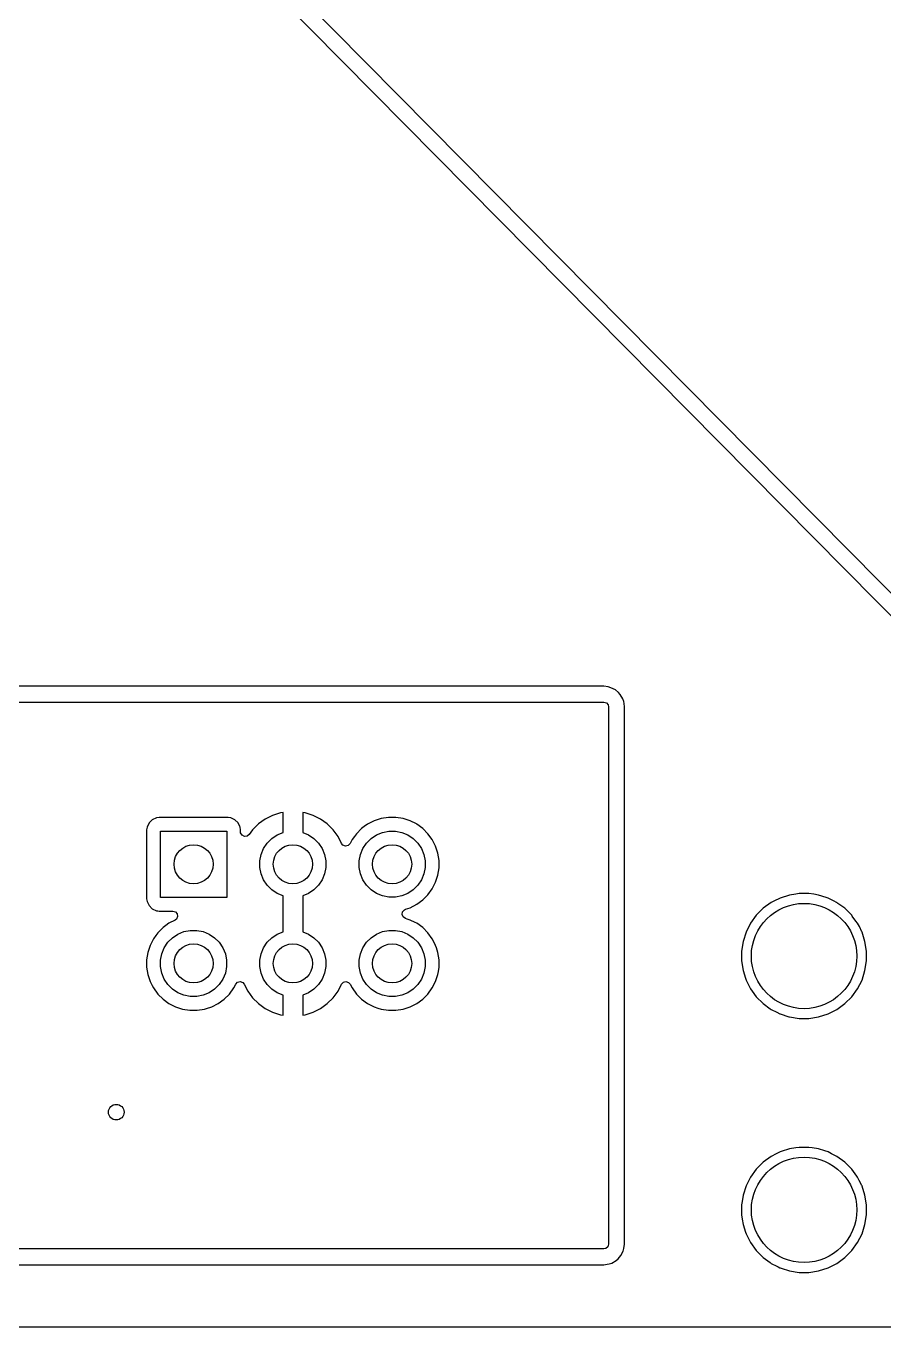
# Model space of a CAD drawing. Header units: inches. Extents: x 0.71 to 7.56, y -5.16 to -0.79.
# Drawn here: x 5.83 to 6.695, y -5.157 to -3.846 of the extents above; entities that cross this region are included whole.
import ezdxf

# ---------------------------------------------------------------- set-up
doc = ezdxf.new("R2010")
doc.units = ezdxf.units.IN
doc.header["$MEASUREMENT"] = 0
doc.layers.add('BLACK', color=250, linetype='CONTINUOUS')

msp = doc.modelspace()

# ---------------------------------------------------------------- linework, layer by layer
at = {"layer": 'BLACK', "linetype": 'CONTINUOUS'}
for p, q in [((6.7301, -4.4466), (5.8779, -3.5846)), ((5.8665, -3.5958), (6.7186, -4.4577)), ((6.4124, -4.5116), (5.1597, -4.5116)), ((6.4169, -4.5122), (6.4124, -4.5116)), ((6.4196, -4.513), (6.4169, -4.5122)), ((6.4169, -4.5122), (6.4169, -4.5122)), ((6.4241, -4.5152), (6.4196, -4.513)), ((6.4271, -4.5179), (6.4241, -4.5152)), ((6.4241, -4.5152), (6.4241, -4.5152)), ((6.4241, -4.5152), (6.4241, -4.5152)), ((6.4289, -4.52), (6.4271, -4.5179)), ((6.4271, -4.5179), (6.4271, -4.5179)), ((6.4271, -4.5179), (6.4271, -4.5179)), ((6.4316, -4.5242), (6.4289, -4.52)), ((6.4289, -4.52), (6.4289, -4.52)), ((6.4289, -4.52), (6.4289, -4.52)), ((6.4325, -4.527), (6.4316, -4.5242)), ((5.1597, -4.5276), (6.4124, -4.5276)), ((6.4124, -4.5276), (6.4151, -4.5283)), ((6.4151, -4.5283), (6.4169, -4.5304)), ((6.4169, -4.5304), (6.4173, -4.5324)), ((6.4173, -4.5324), (6.4173, -5.0739)), ((6.4329, -4.529), (6.4325, -4.527)), ((6.4333, -4.5324), (6.4329, -4.529)), ((6.4333, -4.6785), (6.4333, -4.5324)), ((6.0788, -4.6417), (6.0714, -4.6455)), ((6.0868, -4.6391), (6.0788, -4.6417)), ((6.0894, -4.6387), (6.0868, -4.6391)), ((6.0894, -4.659), (6.0894, -4.6387)), ((6.0894, -4.6387), (6.0894, -4.6387)), ((6.1117, -4.6391), (6.1091, -4.6387)), ((6.1091, -4.6387), (6.1091, -4.659)), ((6.1196, -4.6417), (6.1117, -4.6391)), ((6.1271, -4.6455), (6.1196, -4.6417)), ((5.9523, -4.6535), (5.9519, -4.6562)), ((5.9544, -4.6494), (5.9523, -4.6535)), ((5.9576, -4.6461), (5.9544, -4.6494)), ((5.9618, -4.6441), (5.9576, -4.6461)), ((5.9644, -4.6437), (5.9618, -4.6441)), ((6.034, -4.6437), (5.9644, -4.6437)), ((5.9644, -4.6437), (5.9644, -4.6437)), ((6.0367, -4.6441), (6.034, -4.6437)), ((6.034, -4.6437), (6.034, -4.6437)), ((6.0408, -4.6461), (6.0367, -4.6441)), ((6.0441, -4.6494), (6.0408, -4.6461)), ((6.0458, -4.6529), (6.0441, -4.6494)), ((6.0441, -4.6494), (6.0441, -4.6494)), ((6.0441, -4.6494), (6.0441, -4.6494)), ((6.0461, -4.6535), (6.0458, -4.6529)), ((6.0465, -4.6562), (6.0461, -4.6535)), ((6.0646, -4.6504), (6.0587, -4.6563)), ((6.0714, -4.6455), (6.0646, -4.6504)), ((6.0646, -4.6504), (6.0646, -4.6504)), ((6.1338, -4.6504), (6.1271, -4.6455)), ((6.1398, -4.6563), (6.1338, -4.6504)), ((6.1338, -4.6504), (6.1338, -4.6504)), ((6.1684, -4.6549), (6.1632, -4.6602)), ((6.1711, -4.6529), (6.1684, -4.6549)), ((6.1684, -4.6549), (6.1684, -4.6549)), ((6.1684, -4.6549), (6.1684, -4.6549)), ((6.1744, -4.6505), (6.1711, -4.6529)), ((6.1811, -4.6472), (6.1744, -4.6505)), ((6.1881, -4.6449), (6.1811, -4.6472)), ((6.1955, -4.6437), (6.1881, -4.6449)), ((6.2029, -4.6437), (6.1955, -4.6437)), ((6.1955, -4.6437), (6.1955, -4.6437)), ((6.2103, -4.6449), (6.2029, -4.6437)), ((6.2029, -4.6437), (6.2029, -4.6437)), ((6.2174, -4.6472), (6.2103, -4.6449)), ((6.2238, -4.6504), (6.2174, -4.6472)), ((6.224, -4.6505), (6.2238, -4.6504)), ((6.23, -4.6549), (6.224, -4.6505)), ((6.2353, -4.6602), (6.23, -4.6549)), ((5.9519, -4.6562), (5.9519, -4.7257)), ((5.9657, -4.7244), (5.9657, -4.6575)), ((5.9657, -4.6575), (6.0327, -4.6575)), ((6.0327, -4.6575), (6.0327, -4.7244)), ((6.0465, -4.6581), (6.0465, -4.6562)), ((6.0466, -4.6592), (6.0465, -4.6581)), ((6.048, -4.6616), (6.0466, -4.6592)), ((6.0504, -4.6629), (6.048, -4.6616)), ((6.0531, -4.6627), (6.0504, -4.6629)), ((6.0553, -4.661), (6.0531, -4.6627)), ((6.0587, -4.6563), (6.0553, -4.661)), ((6.0587, -4.6563), (6.0587, -4.6563)), ((6.0733, -4.6697), (6.078, -4.6651)), ((6.078, -4.6651), (6.0834, -4.6615)), ((6.0834, -4.6615), (6.0894, -4.659)), ((6.1091, -4.659), (6.115, -4.6615)), ((6.115, -4.6615), (6.1204, -4.6651)), ((6.1204, -4.6651), (6.1251, -4.6697)), ((6.1447, -4.6631), (6.1398, -4.6563)), ((6.1398, -4.6563), (6.1398, -4.6563)), ((6.1482, -4.67), (6.1447, -4.6631)), ((6.1588, -4.6662), (6.1569, -4.67)), ((6.1612, -4.6629), (6.1588, -4.6662)), ((6.1632, -4.6602), (6.1612, -4.6629)), ((6.1632, -4.6602), (6.1632, -4.6602)), ((6.1632, -4.6602), (6.1632, -4.6602)), ((6.1733, -4.6697), (6.178, -4.6651)), ((6.178, -4.6651), (6.1834, -4.6615)), ((6.1834, -4.6615), (6.1895, -4.6589)), ((6.1895, -4.6589), (6.1959, -4.6577)), ((6.1959, -4.6577), (6.2025, -4.6577)), ((6.2025, -4.6577), (6.2089, -4.6589)), ((6.2089, -4.6589), (6.215, -4.6615)), ((6.215, -4.6615), (6.2204, -4.6651)), ((6.2204, -4.6651), (6.2251, -4.6697)), ((6.2396, -4.6662), (6.2353, -4.6602)), ((6.243, -4.6728), (6.2396, -4.6662)), ((6.0659, -4.6877), (6.0672, -4.6813)), ((6.0672, -4.6813), (6.0697, -4.6752)), ((6.0697, -4.6752), (6.0733, -4.6697)), ((6.1251, -4.6697), (6.1287, -4.6752)), ((6.1287, -4.6752), (6.1312, -4.6813)), ((6.1312, -4.6813), (6.1325, -4.6877)), ((6.1497, -4.6717), (6.1482, -4.67)), ((6.1523, -4.6726), (6.1497, -4.6717)), ((6.155, -4.672), (6.1523, -4.6726)), ((6.1569, -4.67), (6.155, -4.672)), ((6.1659, -4.6877), (6.1672, -4.6813)), ((6.1672, -4.6813), (6.1697, -4.6752)), ((6.1697, -4.6752), (6.1733, -4.6697)), ((6.2251, -4.6697), (6.2287, -4.6752)), ((6.2287, -4.6752), (6.2312, -4.6813)), ((6.2312, -4.6813), (6.2325, -4.6877)), ((6.2453, -4.6799), (6.243, -4.6728)), ((6.2465, -4.6872), (6.2453, -4.6799)), ((6.4333, -4.7785), (6.4333, -4.6785)), ((6.0659, -4.6942), (6.0659, -4.6877)), ((6.0672, -4.7007), (6.0659, -4.6942)), ((6.1325, -4.6942), (6.1312, -4.7007)), ((6.1325, -4.6877), (6.1325, -4.6942)), ((6.1659, -4.6942), (6.1659, -4.6877)), ((6.1672, -4.7007), (6.1659, -4.6942)), ((6.2325, -4.6942), (6.2312, -4.7007)), ((6.2325, -4.6877), (6.2325, -4.6942)), ((6.2453, -4.702), (6.2465, -4.6947)), ((6.2465, -4.6947), (6.2465, -4.6872)), ((6.0697, -4.7067), (6.0672, -4.7007)), ((6.0733, -4.7122), (6.0697, -4.7067)), ((6.1287, -4.7067), (6.1251, -4.7122)), ((6.1312, -4.7007), (6.1287, -4.7067)), ((6.1697, -4.7067), (6.1672, -4.7007)), ((6.1733, -4.7122), (6.1697, -4.7067)), ((6.2287, -4.7067), (6.2251, -4.7122)), ((6.2312, -4.7007), (6.2287, -4.7067)), ((6.243, -4.7091), (6.2453, -4.702)), ((6.078, -4.7168), (6.0733, -4.7122)), ((6.0834, -4.7205), (6.078, -4.7168)), ((6.0894, -4.7229), (6.0834, -4.7205)), ((6.115, -4.7205), (6.1091, -4.7229)), ((6.1204, -4.7168), (6.115, -4.7205)), ((6.1251, -4.7122), (6.1204, -4.7168)), ((6.178, -4.7168), (6.1733, -4.7122)), ((6.1834, -4.7205), (6.178, -4.7168)), ((6.1895, -4.723), (6.1834, -4.7205)), ((6.215, -4.7205), (6.2089, -4.723)), ((6.2204, -4.7168), (6.215, -4.7205)), ((6.2251, -4.7122), (6.2204, -4.7168)), ((6.2353, -4.7218), (6.2396, -4.7157)), ((6.2396, -4.7157), (6.243, -4.7091)), ((6.6059, -4.721), (6.5994, -4.722)), ((6.6092, -4.7205), (6.6059, -4.721)), ((6.6191, -4.7205), (6.6092, -4.7205)), ((6.6092, -4.7205), (6.6092, -4.7205)), ((6.624, -4.7212), (6.6191, -4.7205)), ((6.6191, -4.7205), (6.6191, -4.7205)), ((6.6241, -4.7212), (6.624, -4.7212)), ((6.6289, -4.722), (6.6241, -4.7212)), ((5.9519, -4.7257), (5.9523, -4.7284)), ((5.9523, -4.7284), (5.9544, -4.7326)), ((5.9544, -4.7326), (5.9576, -4.7358)), ((6.0327, -4.7244), (5.9657, -4.7244)), ((6.0894, -4.759), (6.0894, -4.7229)), ((6.1091, -4.7229), (6.1091, -4.759)), ((6.1959, -4.7243), (6.1895, -4.723)), ((6.2025, -4.7243), (6.1959, -4.7243)), ((6.2089, -4.723), (6.2025, -4.7243)), ((6.2174, -4.7348), (6.224, -4.7314)), ((6.224, -4.7314), (6.23, -4.727)), ((6.23, -4.727), (6.2353, -4.7218)), ((6.5811, -4.7296), (6.5731, -4.7354)), ((6.5839, -4.7282), (6.5811, -4.7296)), ((6.59, -4.7251), (6.5839, -4.7282)), ((6.5994, -4.722), (6.59, -4.7251)), ((6.59, -4.7251), (6.59, -4.7251)), ((6.5994, -4.722), (6.5994, -4.722)), ((6.6364, -4.7244), (6.6289, -4.722)), ((6.6289, -4.722), (6.6289, -4.722)), ((6.6384, -4.7251), (6.6364, -4.7244)), ((6.6444, -4.7282), (6.6384, -4.7251)), ((6.6384, -4.7251), (6.6384, -4.7251)), ((6.6384, -4.7251), (6.6384, -4.7251)), ((6.6468, -4.7294), (6.6444, -4.7282)), ((6.6472, -4.7296), (6.6468, -4.7294)), ((6.6476, -4.7299), (6.6472, -4.7296)), ((6.6472, -4.7296), (6.6472, -4.7296)), ((6.6472, -4.7296), (6.6472, -4.7296)), ((6.6483, -4.7304), (6.6476, -4.7299)), ((6.6476, -4.7299), (6.6476, -4.7299)), ((6.6552, -4.7354), (6.6483, -4.7304)), ((5.9576, -4.7358), (5.9576, -4.7358)), ((5.9576, -4.7358), (5.9576, -4.7358)), ((5.9576, -4.7358), (5.9618, -4.7378)), ((5.9618, -4.7378), (5.9631, -4.738)), ((5.9631, -4.738), (5.9644, -4.7382)), ((5.9644, -4.7382), (5.9783, -4.7382)), ((5.9805, -4.7475), (5.9744, -4.7505)), ((5.9783, -4.7382), (5.9809, -4.739)), ((5.982, -4.7463), (5.9805, -4.7475)), ((5.9809, -4.739), (5.9827, -4.7411)), ((5.9831, -4.7438), (5.982, -4.7463)), ((5.9827, -4.7411), (5.9831, -4.7438)), ((6.2092, -4.7415), (6.2097, -4.7388)), ((6.2103, -4.7441), (6.2092, -4.7415)), ((6.2097, -4.7388), (6.2116, -4.7368)), ((6.2126, -4.7456), (6.2103, -4.7441)), ((6.2116, -4.7368), (6.2126, -4.7363)), ((6.2126, -4.7363), (6.2174, -4.7348)), ((6.2144, -4.7462), (6.2126, -4.7456)), ((6.2174, -4.7472), (6.2144, -4.7462)), ((6.2225, -4.7498), (6.2174, -4.7472)), ((6.5661, -4.7424), (6.5603, -4.7504)), ((6.5731, -4.7354), (6.5661, -4.7424)), ((6.5661, -4.7424), (6.5661, -4.7424)), ((6.5731, -4.7354), (6.5731, -4.7354)), ((6.6622, -4.7424), (6.6552, -4.7354)), ((6.6552, -4.7354), (6.6552, -4.7354)), ((6.6552, -4.7354), (6.6552, -4.7354)), ((6.6552, -4.7354), (6.6552, -4.7354)), ((6.6628, -4.7432), (6.6622, -4.7424)), ((6.6622, -4.7424), (6.6622, -4.7424)), ((6.6622, -4.7424), (6.6622, -4.7424)), ((6.6622, -4.7424), (6.6622, -4.7424)), ((6.6665, -4.7483), (6.6628, -4.7432)), ((5.9632, -4.7602), (5.9613, -4.7628)), ((5.9684, -4.7549), (5.9632, -4.7602)), ((5.9632, -4.7602), (5.9632, -4.7602)), ((5.9632, -4.7602), (5.9632, -4.7602)), ((5.9711, -4.7529), (5.9684, -4.7549)), ((5.9684, -4.7549), (5.9684, -4.7549)), ((5.9684, -4.7549), (5.9684, -4.7549)), ((5.9744, -4.7505), (5.9711, -4.7529)), ((5.9834, -4.7615), (5.9895, -4.7589)), ((5.9895, -4.7589), (5.9959, -4.7577)), ((5.9959, -4.7577), (6.0025, -4.7577)), ((6.0025, -4.7577), (6.0089, -4.7589)), ((6.0089, -4.7589), (6.015, -4.7615)), ((6.0834, -4.7615), (6.0894, -4.759)), ((6.1091, -4.759), (6.115, -4.7615)), ((6.1834, -4.7615), (6.1895, -4.7589)), ((6.1895, -4.7589), (6.1959, -4.7577)), ((6.1959, -4.7577), (6.2025, -4.7577)), ((6.2025, -4.7577), (6.2089, -4.7589)), ((6.2089, -4.7589), (6.215, -4.7615)), ((6.224, -4.7505), (6.2225, -4.7498)), ((6.23, -4.7549), (6.224, -4.7505)), ((6.2353, -4.7602), (6.23, -4.7549)), ((6.2396, -4.7662), (6.2353, -4.7602)), ((6.5558, -4.7593), (6.5527, -4.7687)), ((6.5603, -4.7504), (6.5558, -4.7593)), ((6.5558, -4.7593), (6.5558, -4.7593)), ((6.5558, -4.7593), (6.5558, -4.7593)), ((6.5603, -4.7504), (6.5603, -4.7504)), ((6.6681, -4.7504), (6.6665, -4.7483)), ((6.6665, -4.7483), (6.6665, -4.7483)), ((6.6699, -4.7539), (6.6681, -4.7504)), ((6.6681, -4.7504), (6.6681, -4.7504)), ((6.6724, -4.759), (6.6699, -4.7539)), ((6.6725, -4.7591), (6.6724, -4.759)), ((6.6726, -4.7593), (6.6725, -4.7591)), ((6.6725, -4.7591), (6.6725, -4.7591)), ((6.6727, -4.7596), (6.6726, -4.7593)), ((6.6726, -4.7593), (6.6726, -4.7593)), ((6.6726, -4.7593), (6.6726, -4.7593)), ((6.6756, -4.7687), (6.6727, -4.7596)), ((6.6727, -4.7596), (6.6727, -4.7596)), ((5.9554, -4.7728), (5.9531, -4.7799)), ((5.9588, -4.7662), (5.9554, -4.7728)), ((5.9613, -4.7628), (5.9588, -4.7662)), ((5.9697, -4.7752), (5.9733, -4.7697)), ((5.9733, -4.7697), (5.978, -4.7651)), ((5.978, -4.7651), (5.9834, -4.7615)), ((6.015, -4.7615), (6.0204, -4.7651)), ((6.0204, -4.7651), (6.0251, -4.7697)), ((6.0251, -4.7697), (6.0287, -4.7752)), ((6.0697, -4.7752), (6.0733, -4.7697)), ((6.0733, -4.7697), (6.078, -4.7651)), ((6.078, -4.7651), (6.0834, -4.7615)), ((6.115, -4.7615), (6.1204, -4.7651)), ((6.1204, -4.7651), (6.1251, -4.7697)), ((6.1251, -4.7697), (6.1287, -4.7752)), ((6.1697, -4.7752), (6.1733, -4.7697)), ((6.1733, -4.7697), (6.178, -4.7651)), ((6.178, -4.7651), (6.1834, -4.7615)), ((6.215, -4.7615), (6.2204, -4.7651)), ((6.2204, -4.7651), (6.2251, -4.7697)), ((6.2251, -4.7697), (6.2287, -4.7752)), ((6.2412, -4.7693), (6.2396, -4.7662)), ((6.243, -4.7728), (6.2412, -4.7693)), ((6.2438, -4.7752), (6.243, -4.7728)), ((6.243, -4.7728), (6.243, -4.7728)), ((6.243, -4.7728), (6.243, -4.7728)), ((6.5527, -4.7687), (6.5512, -4.7785)), ((6.5527, -4.7687), (6.5527, -4.7687)), ((6.6772, -4.7785), (6.6756, -4.7687)), ((6.6756, -4.7687), (6.6756, -4.7687)), ((6.6756, -4.7687), (6.6756, -4.7687)), ((5.9531, -4.7799), (5.9519, -4.7872)), ((5.9659, -4.7877), (5.9672, -4.7813)), ((5.9672, -4.7813), (5.9697, -4.7752)), ((6.0287, -4.7752), (6.0312, -4.7813)), ((6.0312, -4.7813), (6.0325, -4.7877)), ((6.0659, -4.7877), (6.0672, -4.7813)), ((6.0672, -4.7813), (6.0697, -4.7752)), ((6.1287, -4.7752), (6.1312, -4.7813)), ((6.1312, -4.7813), (6.1325, -4.7877)), ((6.1659, -4.7877), (6.1672, -4.7813)), ((6.1672, -4.7813), (6.1697, -4.7752)), ((6.2287, -4.7752), (6.2312, -4.7813)), ((6.2312, -4.7813), (6.2325, -4.7877)), ((6.2453, -4.7799), (6.2438, -4.7752)), ((6.2465, -4.7872), (6.2453, -4.7799)), ((6.4333, -5.0344), (6.4333, -4.7785)), ((6.5512, -4.7785), (6.5512, -4.7884)), ((6.6772, -4.7884), (6.6772, -4.7785)), ((5.9519, -4.7872), (5.9519, -4.7947)), ((5.9519, -4.7947), (5.9531, -4.802)), ((5.9659, -4.7942), (5.9659, -4.7877)), ((5.9672, -4.8007), (5.9659, -4.7942)), ((6.0325, -4.7942), (6.0312, -4.8007)), ((6.0325, -4.7877), (6.0325, -4.7942)), ((6.0659, -4.7942), (6.0659, -4.7877)), ((6.0672, -4.8007), (6.0659, -4.7942)), ((6.1325, -4.7942), (6.1312, -4.8007)), ((6.1325, -4.7877), (6.1325, -4.7942)), ((6.1659, -4.7942), (6.1659, -4.7877)), ((6.1672, -4.8007), (6.1659, -4.7942)), ((6.2325, -4.7942), (6.2312, -4.8007)), ((6.2325, -4.7877), (6.2325, -4.7942)), ((6.2453, -4.802), (6.2458, -4.799)), ((6.2458, -4.799), (6.2465, -4.7947)), ((6.2465, -4.7947), (6.2465, -4.7872)), ((6.5512, -4.7884), (6.5527, -4.7982)), ((6.5527, -4.7982), (6.5527, -4.7982)), ((6.5527, -4.7982), (6.5552, -4.8059)), ((6.6726, -4.8077), (6.6756, -4.7982)), ((6.6756, -4.7982), (6.6772, -4.7884)), ((5.9531, -4.802), (5.9554, -4.8091)), ((5.9554, -4.8091), (5.9575, -4.8132)), ((5.9697, -4.8067), (5.9672, -4.8007)), ((5.9733, -4.8122), (5.9697, -4.8067)), ((5.978, -4.8168), (5.9733, -4.8122)), ((6.0251, -4.8122), (6.0204, -4.8168)), ((6.0287, -4.8067), (6.0251, -4.8122)), ((6.0312, -4.8007), (6.0287, -4.8067)), ((6.0396, -4.8157), (6.0416, -4.812)), ((6.0416, -4.812), (6.0434, -4.81)), ((6.0434, -4.81), (6.0461, -4.8093)), ((6.0461, -4.8093), (6.0487, -4.8102)), ((6.0487, -4.8102), (6.0503, -4.812)), ((6.0503, -4.812), (6.0538, -4.8188)), ((6.0697, -4.8067), (6.0672, -4.8007)), ((6.0733, -4.8122), (6.0697, -4.8067)), ((6.078, -4.8168), (6.0733, -4.8122)), ((6.1251, -4.8122), (6.1204, -4.8168)), ((6.1287, -4.8067), (6.1251, -4.8122)), ((6.1312, -4.8007), (6.1287, -4.8067)), ((6.1447, -4.8188), (6.1482, -4.812)), ((6.1482, -4.812), (6.1501, -4.81)), ((6.1501, -4.81), (6.1527, -4.8093)), ((6.1527, -4.8093), (6.1553, -4.8102)), ((6.1553, -4.8102), (6.1569, -4.812)), ((6.1569, -4.812), (6.1588, -4.8157)), ((6.1697, -4.8067), (6.1672, -4.8007)), ((6.1733, -4.8122), (6.1697, -4.8067)), ((6.178, -4.8168), (6.1733, -4.8122)), ((6.2251, -4.8122), (6.2204, -4.8168)), ((6.2287, -4.8067), (6.2251, -4.8122)), ((6.2312, -4.8007), (6.2287, -4.8067)), ((6.2396, -4.8157), (6.243, -4.8091)), ((6.243, -4.8091), (6.2453, -4.802)), ((6.5552, -4.8059), (6.5558, -4.8077)), ((6.5558, -4.8077), (6.5576, -4.8112)), ((6.5576, -4.8112), (6.5576, -4.8112)), ((6.5576, -4.8112), (6.5576, -4.8112)), ((6.5576, -4.8112), (6.5596, -4.8151)), ((6.6681, -4.8165), (6.6726, -4.8077)), ((5.9575, -4.8132), (5.9588, -4.8157)), ((5.9588, -4.8157), (5.9632, -4.8218)), ((5.9632, -4.8218), (5.9684, -4.827)), ((5.9834, -4.8205), (5.978, -4.8168)), ((5.9895, -4.823), (5.9834, -4.8205)), ((5.9959, -4.8243), (5.9895, -4.823)), ((6.0025, -4.8243), (5.9959, -4.8243)), ((6.0089, -4.823), (6.0025, -4.8243)), ((6.015, -4.8205), (6.0089, -4.823)), ((6.0204, -4.8168), (6.015, -4.8205)), ((6.03, -4.827), (6.0353, -4.8218)), ((6.0353, -4.8218), (6.0396, -4.8157)), ((6.0538, -4.8188), (6.0587, -4.8256)), ((6.0587, -4.8256), (6.0587, -4.8256)), ((6.0587, -4.8256), (6.0646, -4.8315)), ((6.0834, -4.8205), (6.078, -4.8168)), ((6.0894, -4.8229), (6.0834, -4.8205)), ((6.0894, -4.8432), (6.0894, -4.8229)), ((6.115, -4.8205), (6.1091, -4.8229)), ((6.1091, -4.8229), (6.1091, -4.8432)), ((6.1204, -4.8168), (6.115, -4.8205)), ((6.1338, -4.8315), (6.1398, -4.8256)), ((6.1398, -4.8256), (6.1447, -4.8188)), ((6.1398, -4.8256), (6.1398, -4.8256)), ((6.1588, -4.8157), (6.1588, -4.8157)), ((6.1588, -4.8157), (6.1632, -4.8218)), ((6.1632, -4.8218), (6.1684, -4.827)), ((6.1834, -4.8205), (6.178, -4.8168)), ((6.1895, -4.823), (6.1834, -4.8205)), ((6.1959, -4.8243), (6.1895, -4.823)), ((6.2025, -4.8243), (6.1959, -4.8243)), ((6.2089, -4.823), (6.2025, -4.8243)), ((6.215, -4.8205), (6.2089, -4.823)), ((6.2204, -4.8168), (6.215, -4.8205)), ((6.23, -4.827), (6.2353, -4.8218)), ((6.2353, -4.8218), (6.2396, -4.8157)), ((6.5596, -4.8151), (6.5596, -4.8151)), ((6.5596, -4.8151), (6.5603, -4.8165)), ((6.5603, -4.8165), (6.5603, -4.8165)), ((6.5603, -4.8165), (6.562, -4.8189)), ((6.562, -4.8189), (6.5661, -4.8245)), ((6.5661, -4.8245), (6.5661, -4.8245)), ((6.5661, -4.8245), (6.5661, -4.8245)), ((6.5661, -4.8245), (6.5731, -4.8315)), ((6.6552, -4.8315), (6.6622, -4.8245)), ((6.6622, -4.8245), (6.6681, -4.8165)), ((5.9684, -4.827), (5.9744, -4.8314)), ((5.9744, -4.8314), (5.9776, -4.833)), ((5.9776, -4.833), (5.9811, -4.8348)), ((5.9811, -4.8348), (5.9811, -4.8348)), ((5.9811, -4.8348), (5.9811, -4.8348)), ((5.9811, -4.8348), (5.9849, -4.836)), ((5.9849, -4.836), (5.9881, -4.8371)), ((5.9881, -4.8371), (5.9955, -4.8382)), ((5.9955, -4.8382), (5.9955, -4.8382)), ((5.9955, -4.8382), (6.0029, -4.8382)), ((6.0029, -4.8382), (6.0103, -4.8371)), ((6.0103, -4.8371), (6.0123, -4.8364)), ((6.0123, -4.8364), (6.0174, -4.8348)), ((6.0174, -4.8348), (6.024, -4.8314)), ((6.024, -4.8314), (6.03, -4.827)), ((6.0646, -4.8315), (6.0646, -4.8315)), ((6.0646, -4.8315), (6.0714, -4.8364)), ((6.0714, -4.8364), (6.0788, -4.8402)), ((6.1196, -4.8402), (6.1271, -4.8364)), ((6.1271, -4.8364), (6.1338, -4.8315)), ((6.1338, -4.8315), (6.1338, -4.8315)), ((6.1684, -4.827), (6.1744, -4.8314)), ((6.1744, -4.8314), (6.1776, -4.833)), ((6.1776, -4.833), (6.1811, -4.8348)), ((6.1811, -4.8348), (6.1811, -4.8348)), ((6.1811, -4.8348), (6.1811, -4.8348)), ((6.1811, -4.8348), (6.1849, -4.836)), ((6.1849, -4.836), (6.1881, -4.8371)), ((6.1881, -4.8371), (6.1955, -4.8382)), ((6.1955, -4.8382), (6.1955, -4.8382)), ((6.1955, -4.8382), (6.2029, -4.8382)), ((6.2029, -4.8382), (6.2103, -4.8371)), ((6.2103, -4.8371), (6.2123, -4.8364)), ((6.2123, -4.8364), (6.2174, -4.8348)), ((6.2174, -4.8348), (6.224, -4.8314)), ((6.224, -4.8314), (6.23, -4.827)), ((6.5731, -4.8315), (6.5731, -4.8315)), ((6.5731, -4.8315), (6.5731, -4.8315)), ((6.5731, -4.8315), (6.5731, -4.8315)), ((6.5731, -4.8315), (6.5801, -4.8366)), ((6.5801, -4.8366), (6.5811, -4.8374)), ((6.5811, -4.8374), (6.5867, -4.8402)), ((6.6384, -4.8419), (6.6472, -4.8374)), ((6.6472, -4.8374), (6.6552, -4.8315)), ((6.0788, -4.8402), (6.0868, -4.8428)), ((6.0868, -4.8428), (6.0894, -4.8432)), ((6.1091, -4.8432), (6.1117, -4.8428)), ((6.1117, -4.8428), (6.1196, -4.8402)), ((6.1117, -4.8428), (6.1117, -4.8428)), ((6.5867, -4.8402), (6.5897, -4.8417)), ((6.5897, -4.8417), (6.5898, -4.8418)), ((6.5898, -4.8418), (6.5899, -4.8418)), ((6.5899, -4.8418), (6.59, -4.8419)), ((6.59, -4.8419), (6.5902, -4.8419)), ((6.5902, -4.8419), (6.599, -4.8448)), ((6.599, -4.8448), (6.5994, -4.8449)), ((6.5994, -4.8449), (6.6092, -4.8465)), ((6.6092, -4.8465), (6.6092, -4.8465)), ((6.6092, -4.8465), (6.6191, -4.8465)), ((6.6191, -4.8465), (6.6289, -4.8449)), ((6.6191, -4.8465), (6.6191, -4.8465)), ((6.6289, -4.8449), (6.6384, -4.8419)), ((6.586, -4.983), (6.5811, -4.9855)), ((6.59, -4.981), (6.586, -4.983)), ((6.591, -4.9806), (6.59, -4.981)), ((6.5994, -4.9779), (6.591, -4.9806)), ((6.6059, -4.9769), (6.5994, -4.9779)), ((6.5994, -4.9779), (6.5994, -4.9779)), ((6.6092, -4.9764), (6.6059, -4.9769)), ((6.6191, -4.9764), (6.6092, -4.9764)), ((6.6092, -4.9764), (6.6092, -4.9764)), ((6.6224, -4.9769), (6.6191, -4.9764)), ((6.6191, -4.9764), (6.6191, -4.9764)), ((6.6289, -4.9779), (6.6224, -4.9769)), ((6.6351, -4.9799), (6.6289, -4.9779)), ((6.6384, -4.981), (6.6351, -4.9799)), ((6.642, -4.9828), (6.6384, -4.981)), ((6.6384, -4.981), (6.6384, -4.981)), ((6.6384, -4.981), (6.6384, -4.981)), ((6.6444, -4.9841), (6.642, -4.9828)), ((6.5731, -4.9913), (6.5661, -4.9983)), ((6.5811, -4.9855), (6.5731, -4.9913)), ((6.5731, -4.9913), (6.5731, -4.9913)), ((6.6472, -4.9855), (6.6444, -4.9841)), ((6.6552, -4.9913), (6.6472, -4.9855)), ((6.6472, -4.9855), (6.6472, -4.9855)), ((6.6472, -4.9855), (6.6472, -4.9855)), ((6.6622, -4.9983), (6.6552, -4.9913)), ((6.6552, -4.9913), (6.6552, -4.9913)), ((6.6552, -4.9913), (6.6552, -4.9913)), ((6.6552, -4.9913), (6.6552, -4.9913)), ((6.5603, -5.0064), (6.5558, -5.0152)), ((6.5661, -4.9983), (6.5603, -5.0063)), ((6.5603, -5.0063), (6.5603, -5.0064)), ((6.5661, -4.9983), (6.5661, -4.9983)), ((6.6673, -5.0053), (6.6622, -4.9983)), ((6.6622, -4.9983), (6.6622, -4.9983)), ((6.6622, -4.9983), (6.6622, -4.9983)), ((6.6622, -4.9983), (6.6622, -4.9983)), ((6.6681, -5.0063), (6.6673, -5.0053)), ((6.6698, -5.0097), (6.6681, -5.0063)), ((6.6724, -5.0149), (6.6698, -5.0097)), ((6.5558, -5.0152), (6.5527, -5.0246)), ((6.5558, -5.0152), (6.5558, -5.0152)), ((6.5558, -5.0152), (6.5558, -5.0152)), ((6.6725, -5.015), (6.6724, -5.0149)), ((6.6726, -5.0152), (6.6725, -5.015)), ((6.6725, -5.015), (6.6725, -5.015)), ((6.6727, -5.0155), (6.6726, -5.0152)), ((6.6726, -5.0152), (6.6726, -5.0152)), ((6.6726, -5.0152), (6.6726, -5.0152)), ((6.6756, -5.0246), (6.6727, -5.0155)), ((6.6727, -5.0155), (6.6727, -5.0155)), ((6.4333, -5.0739), (6.4333, -5.0344)), ((6.5517, -5.031), (6.5512, -5.0344)), ((6.5512, -5.0344), (6.5512, -5.0346)), ((6.5512, -5.0346), (6.5512, -5.0443)), ((6.5527, -5.0246), (6.5517, -5.031)), ((6.5527, -5.0246), (6.5527, -5.0246)), ((6.5527, -5.0246), (6.5527, -5.0246)), ((6.5527, -5.0246), (6.5527, -5.0246)), ((6.6772, -5.0344), (6.6756, -5.0246)), ((6.6756, -5.0246), (6.6756, -5.0246)), ((6.6756, -5.0246), (6.6756, -5.0246)), ((6.6772, -5.0443), (6.6772, -5.0344)), ((6.5512, -5.0443), (6.5519, -5.0487)), ((6.5519, -5.0487), (6.5519, -5.0487)), ((6.5519, -5.0487), (6.5527, -5.0541)), ((6.6756, -5.0541), (6.6772, -5.0443)), ((6.5527, -5.0541), (6.5527, -5.0541)), ((6.5527, -5.0541), (6.5552, -5.0618)), ((6.5552, -5.0618), (6.5558, -5.0636)), ((6.6726, -5.0636), (6.6756, -5.0541)), ((6.4173, -5.0739), (6.4165, -5.0765)), ((6.4326, -5.0784), (6.4333, -5.0739)), ((6.5558, -5.0636), (6.5603, -5.0724)), ((6.5603, -5.0724), (6.5661, -5.0804)), ((6.6622, -5.0804), (6.6681, -5.0724)), ((6.6681, -5.0724), (6.6726, -5.0636)), ((6.4124, -5.0787), (4.3175, -5.0787)), ((6.4145, -5.0783), (6.4124, -5.0787)), ((6.4165, -5.0765), (6.4145, -5.0783)), ((6.427, -5.0886), (6.4297, -5.0855)), ((6.4297, -5.0855), (6.4319, -5.081)), ((6.4319, -5.081), (6.4326, -5.0784)), ((6.5661, -5.0804), (6.5661, -5.0804)), ((6.5661, -5.0804), (6.5661, -5.0804)), ((6.5661, -5.0804), (6.5731, -5.0874)), ((6.5731, -5.0874), (6.5731, -5.0874)), ((6.5731, -5.0874), (6.5731, -5.0874)), ((6.5731, -5.0874), (6.5731, -5.0874)), ((6.5731, -5.0874), (6.5801, -5.0925)), ((6.6472, -5.0933), (6.6552, -5.0874)), ((6.6552, -5.0874), (6.6622, -5.0804)), ((4.3272, -5.0947), (6.4124, -5.0947)), ((6.4124, -5.0947), (6.4158, -5.0943)), ((6.4124, -5.0947), (6.4124, -5.0947)), ((6.4158, -5.0943), (6.4179, -5.0939)), ((6.4179, -5.0939), (6.4207, -5.093)), ((6.4207, -5.093), (6.4249, -5.0904)), ((6.4249, -5.0904), (6.427, -5.0886)), ((6.5801, -5.0925), (6.5811, -5.0933)), ((6.5811, -5.0933), (6.5868, -5.0961)), ((6.5868, -5.0961), (6.5868, -5.0961)), ((6.5868, -5.0961), (6.5882, -5.0969)), ((6.5882, -5.0969), (6.5899, -5.0977)), ((6.5899, -5.0977), (6.59, -5.0978)), ((6.59, -5.0978), (6.5902, -5.0978)), ((6.5902, -5.0978), (6.591, -5.0981)), ((6.591, -5.0981), (6.5994, -5.1008)), ((6.5994, -5.1008), (6.6092, -5.1024)), ((6.6191, -5.1024), (6.6289, -5.1008)), ((6.6289, -5.1008), (6.6384, -5.0978)), ((6.6384, -5.0978), (6.6472, -5.0933)), ((6.6092, -5.1024), (6.6092, -5.1024)), ((6.6092, -5.1024), (6.6191, -5.1024)), ((6.6191, -5.1024), (6.6191, -5.1024)), ((7.3619, -5.1575), (4.3363, -5.1575))]:
    msp.add_line(p, q, dxfattribs=at)
at = {"layer": 'BLACK'}
for centre, radius in [((5.9992, -4.691), 0.0197), ((6.0992, -4.691), 0.0197), ((6.1992, -4.691), 0.0197), ((6.6142, -4.7835), 0.0531), ((6.6142, -4.7835), 0.0531), ((5.9992, -4.791), 0.0197), ((6.0992, -4.791), 0.0197), ((6.1992, -4.791), 0.0197), ((5.9213, -4.9409), 0.00787), ((6.6142, -5.0394), 0.0531), ((6.6142, -5.0394), 0.0531)]:
    msp.add_circle(centre, radius, dxfattribs=at)
at = {"layer": 'WHITE'}
for centre, radius in [((5.9992, -4.691), 0.0197), ((6.0992, -4.691), 0.0197), ((6.1992, -4.691), 0.0197), ((5.9992, -4.791), 0.0197), ((6.0992, -4.791), 0.0197), ((6.1992, -4.791), 0.0197), ((5.9213, -4.9409), 0.00787)]:
    msp.add_circle(centre, radius, dxfattribs=at)

doc.saveas('drawing.dxf')
